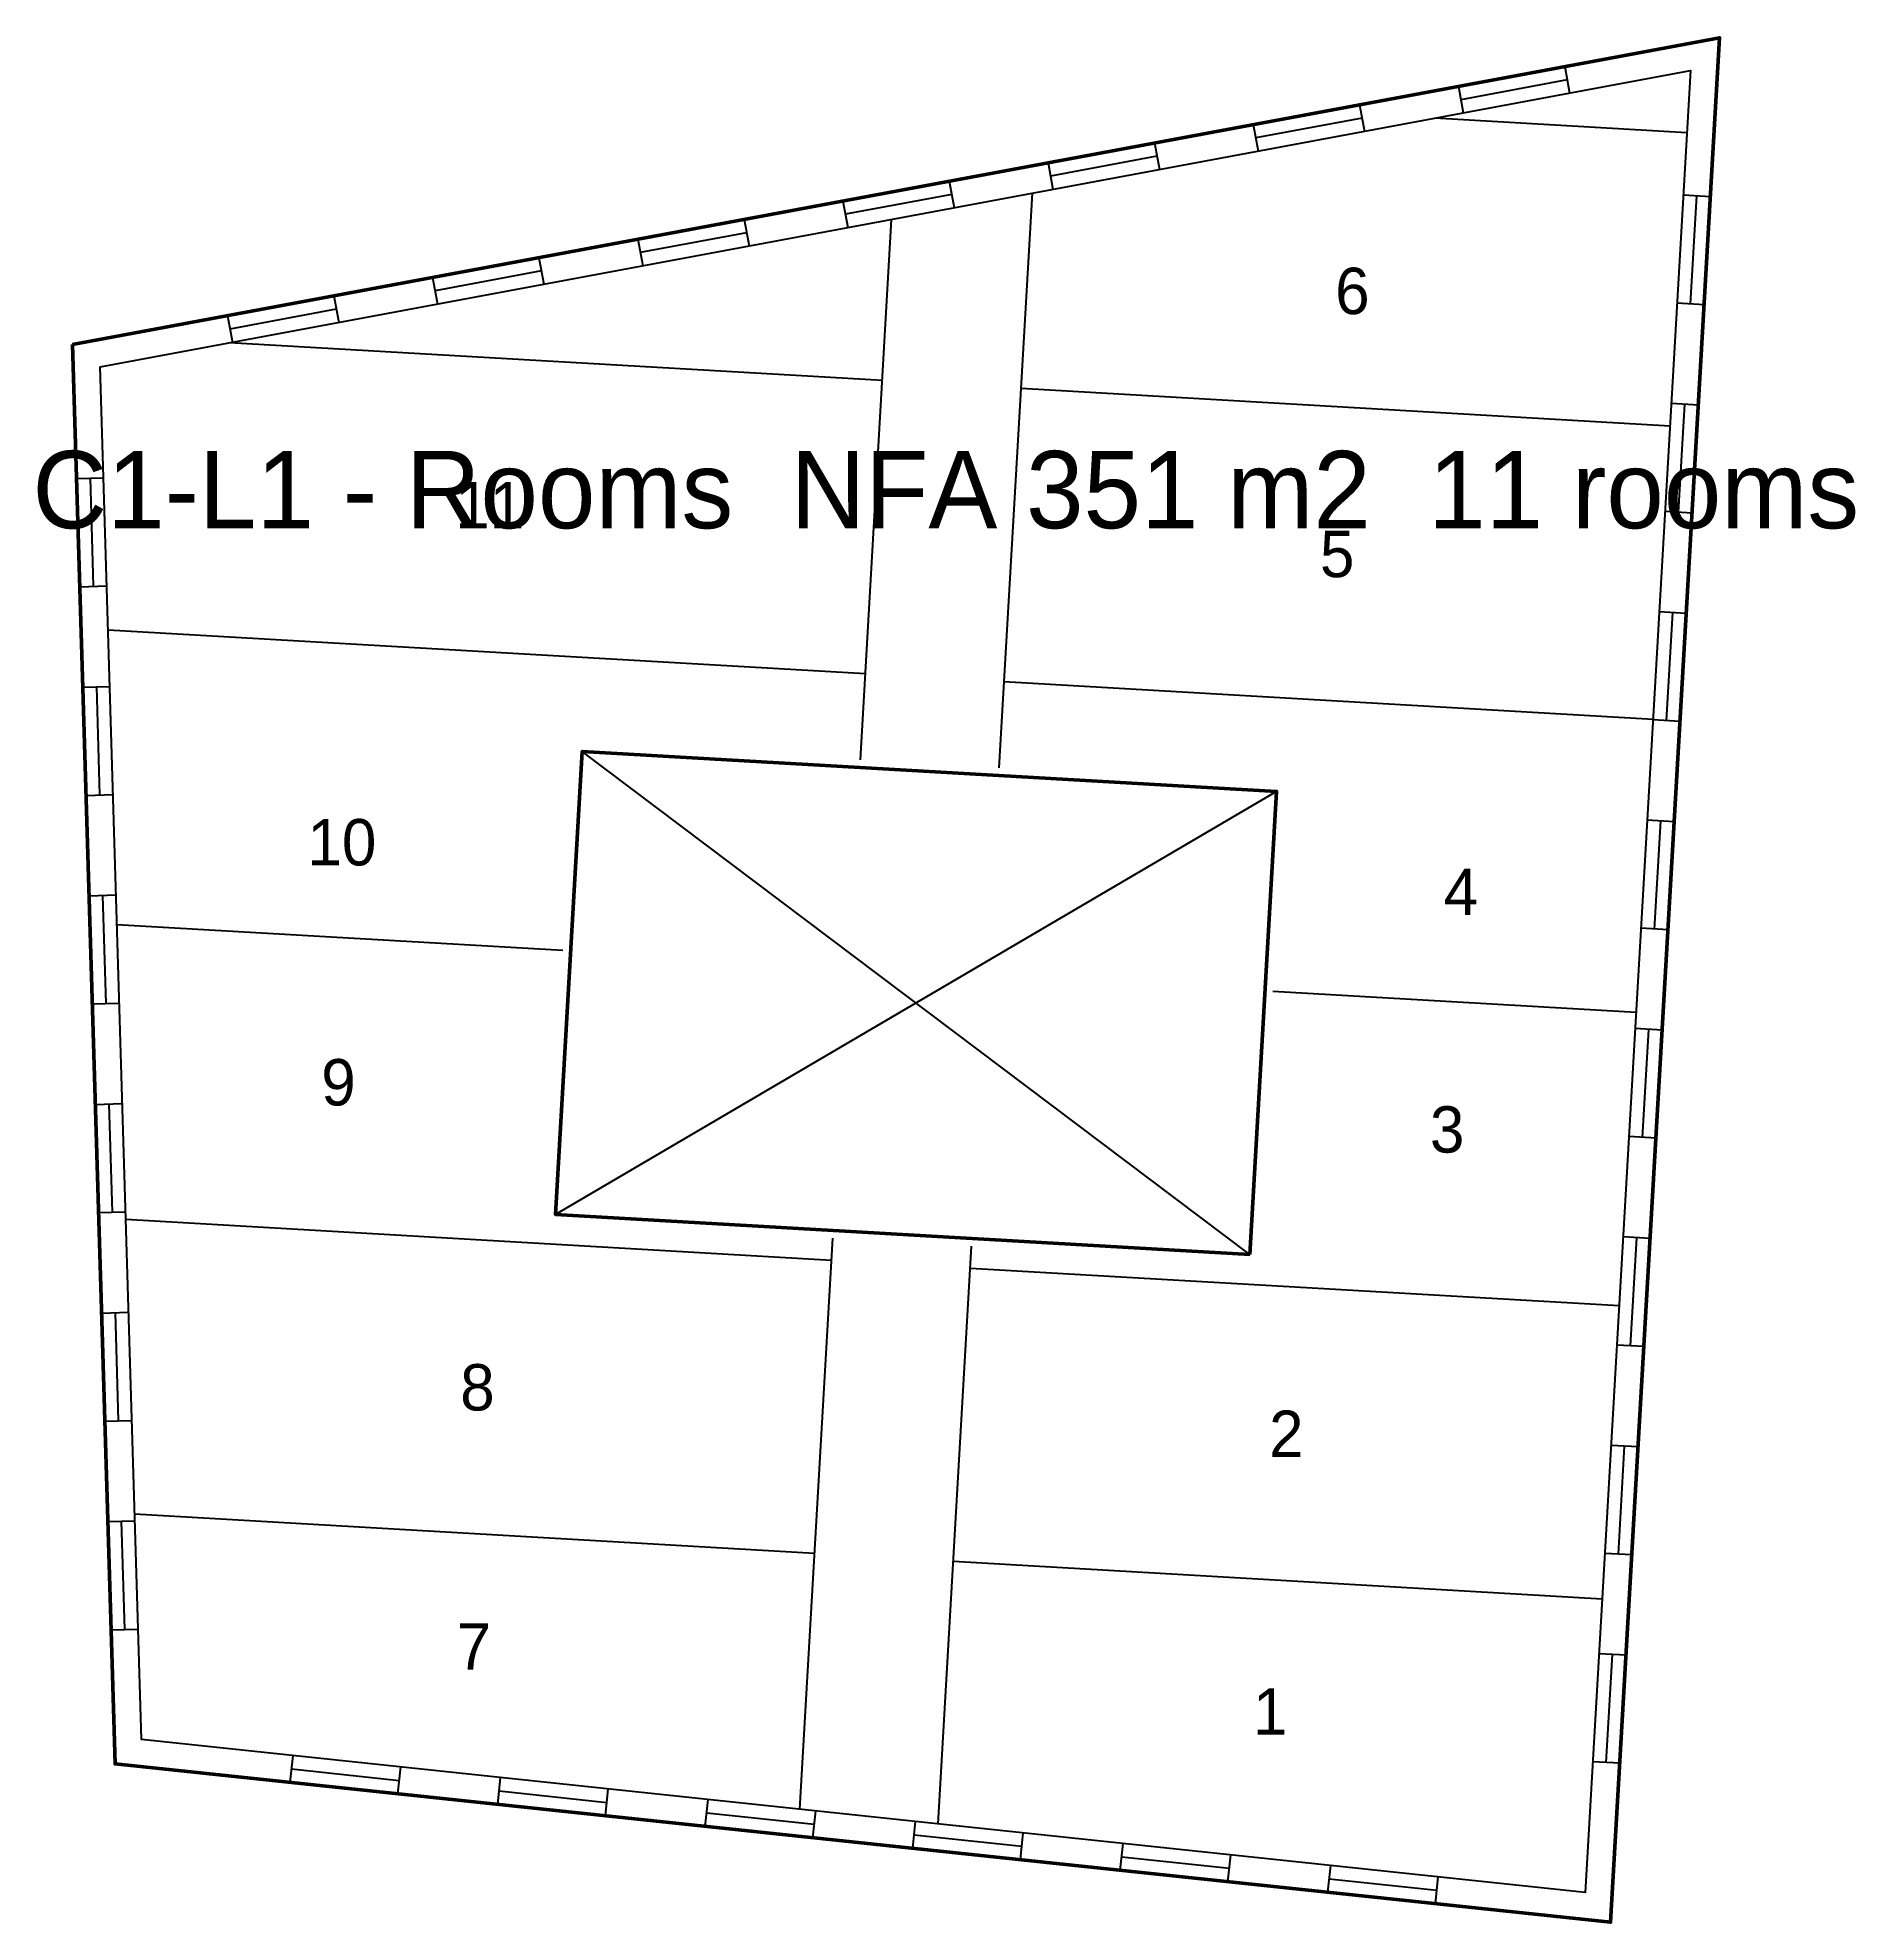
# Model space of a CAD drawing. Header units: metres. Extents: x -33 to -9.5, y -59.6 to -35.2.
import ezdxf
from ezdxf.enums import TextEntityAlignment as Align

# ---------------------------------------------------------------- set-up
doc = ezdxf.new("R2010")
doc.units = ezdxf.units.M
for name, color, linetype in [('CORE', 1, 'Continuous'), ('ROOMS', 4, 'Continuous'), ('TEXT', 250, 'Continuous'), ('WALL', 7, 'Continuous'), ('WINDOW', 5, 'Continuous')]:
    doc.layers.add(name, color=color, linetype=linetype)

msp = doc.modelspace()

# ---------------------------------------------------------------- linework, layer by layer
at = {"layer": 'CORE'}
for p, q in [((-17.337, -50.981), (-25.976, -44.472)), ((-16.991, -44.991), (-26.322, -50.462))]:
    msp.add_line(p, q, dxfattribs=at)
at = {"layer": 'CORE', "lineweight": 50}
msp.add_lwpolyline([(-17.337, -50.981), (-16.991, -44.991), (-25.976, -44.472), (-26.322, -50.462)], close=True, dxfattribs=at)
at = {"layer": 'ROOMS'}
for p, q in [((-11.682, -36.471), (-14.945, -36.283)), ((-20.579, -44.684), (-20.149, -37.252)), ((-22.376, -44.58), (-21.972, -37.592)), ((-22.092, -39.676), (-30.537, -39.187)), ((-11.901, -40.265), (-20.295, -39.779)), ((-22.312, -43.469), (-32.109, -42.903)), ((-12.121, -44.059), (-20.515, -43.573)), ((-26.225, -47.049), (-31.995, -46.716)), ((-12.34, -47.852), (-17.04, -47.58)), ((-22.75, -51.057), (-31.881, -50.529)), ((-23.161, -58.157), (-22.734, -50.769)), ((-21.369, -58.346), (-20.937, -50.873)), ((-12.559, -51.646), (-20.953, -51.16)), ((-22.97, -54.85), (-31.767, -54.341)), ((-12.779, -55.44), (-21.173, -54.954))]:
    msp.add_line(p, q, dxfattribs=at)
at = {"layer": 'WALL', "lineweight": 50}
msp.add_lwpolyline([(-32.57, -39.21), (-32.02, -57.57), (-12.67, -59.62), (-11.26, -35.24)], close=True, dxfattribs=at)
at = {"layer": 'WALL'}
msp.add_lwpolyline([(-32.211, -39.499), (-11.635, -35.666), (-12.998, -59.233), (-31.679, -57.254), (-32.211, -39.499)], close=True, dxfattribs=at)
at = {"layer": 'WINDOW'}
for p, q in [((-13.232, -35.785), (-14.608, -36.042)), ((-13.264, -35.613), (-13.2, -35.957)), ((-14.64, -35.87), (-14.576, -36.214)), ((-15.886, -36.28), (-17.262, -36.536)), ((-15.918, -36.108), (-15.854, -36.452)), ((-17.294, -36.364), (-17.23, -36.708)), ((-18.54, -36.774), (-19.917, -37.031)), ((-18.573, -36.602), (-18.508, -36.946)), ((-19.949, -36.859), (-19.885, -37.203)), ((-21.195, -37.269), (-22.571, -37.525)), ((-21.227, -37.097), (-21.163, -37.441)), ((-11.379, -37.297), (-11.728, -37.277)), ((-11.635, -38.684), (-11.554, -37.287)), ((-22.603, -37.353), (-22.539, -37.697)), ((-23.849, -37.763), (-25.225, -38.02)), ((-23.881, -37.591), (-23.817, -37.935)), ((-25.257, -37.848), (-25.193, -38.192)), ((-26.503, -38.258), (-27.88, -38.514)), ((-26.536, -38.086), (-26.471, -38.43)), ((-27.912, -38.342), (-27.848, -38.686)), ((-29.158, -38.752), (-30.534, -39.009)), ((-29.19, -38.58), (-29.126, -38.924)), ((-11.46, -38.695), (-11.809, -38.674)), ((-30.566, -38.837), (-30.502, -39.181)), ((-11.535, -39.992), (-11.884, -39.972)), ((-11.79, -41.38), (-11.71, -39.982)), ((-32.518, -40.943), (-32.168, -40.933)), ((-32.343, -40.938), (-32.301, -42.337)), ((-11.616, -41.39), (-11.965, -41.37)), ((-32.476, -42.343), (-32.126, -42.332)), ((-11.691, -42.688), (-12.04, -42.668)), ((-11.946, -44.075), (-11.865, -42.678)), ((-32.437, -43.642), (-32.087, -43.632)), ((-32.262, -43.637), (-32.22, -45.036)), ((-11.772, -44.086), (-12.121, -44.065)), ((-32.395, -45.042), (-32.045, -45.031)), ((-11.847, -45.383), (-12.196, -45.363)), ((-12.102, -46.771), (-12.021, -45.373)), ((-32.356, -46.341), (-32.007, -46.33)), ((-32.181, -46.336), (-32.14, -47.735)), ((-11.927, -46.781), (-12.277, -46.761)), ((-32.314, -47.74), (-31.965, -47.73)), ((-12.003, -48.079), (-12.352, -48.059)), ((-12.258, -49.466), (-12.177, -48.069)), ((-32.276, -49.04), (-31.926, -49.029)), ((-32.101, -49.034), (-32.059, -50.434)), ((-12.083, -49.477), (-12.433, -49.456)), ((-32.234, -50.439), (-31.884, -50.429)), ((-12.158, -50.774), (-12.508, -50.754)), ((-12.414, -52.162), (-12.333, -50.764)), ((-32.195, -51.738), (-31.845, -51.728)), ((-32.02, -51.733), (-31.978, -53.133)), ((-12.239, -52.172), (-12.589, -52.152)), ((-32.153, -53.138), (-31.803, -53.127)), ((-12.314, -53.47), (-12.664, -53.45)), ((-12.57, -54.857), (-12.489, -53.46)), ((-32.114, -54.437), (-31.764, -54.427)), ((-31.939, -54.432), (-31.897, -55.831)), ((-12.395, -54.868), (-12.745, -54.847)), ((-32.072, -55.837), (-31.722, -55.826)), ((-12.47, -56.165), (-12.82, -56.145)), ((-12.726, -57.553), (-12.645, -56.155)), ((-29.754, -57.81), (-29.717, -57.462)), ((-29.735, -57.636), (-28.343, -57.784)), ((-28.361, -57.958), (-28.324, -57.61)), ((-27.069, -58.095), (-27.032, -57.747)), ((-12.551, -57.563), (-12.9, -57.543)), ((-27.05, -57.921), (-25.658, -58.068)), ((-25.676, -58.242), (-25.639, -57.894)), ((-24.384, -58.379), (-24.347, -58.031)), ((-24.365, -58.205), (-22.973, -58.352)), ((-22.991, -58.527), (-22.955, -58.178)), ((-21.699, -58.663), (-21.662, -58.315)), ((-21.68, -58.489), (-20.288, -58.637)), ((-20.306, -58.811), (-20.27, -58.463)), ((-19.014, -58.948), (-18.977, -58.6)), ((-17.621, -59.095), (-17.585, -58.747)), ((-18.995, -58.774), (-17.603, -58.921)), ((-16.329, -59.232), (-16.292, -58.884)), ((-16.31, -59.058), (-14.918, -59.206)), ((-14.936, -59.38), (-14.9, -59.032))]:
    msp.add_line(p, q, dxfattribs=at)

# ---------------------------------------------------------------- texts
at = {"layer": 'TEXT'}
for s, height, p in [('6', 0.6, (-16.011, -38.516)), ('C1-L1 - Rooms  NFA 351 m2  11 rooms', 1, (-21.272, -41.086)), ('11', 0.6, (-27.172, -41.289)), ('5', 0.6, (-16.208, -41.919)), ('10', 0.6, (-29.085, -45.648)), ('4', 0.6, (-14.608, -46.289)), ('9', 0.6, (-29.129, -48.753)), ('3', 0.6, (-14.785, -49.363)), ('8', 0.6, (-27.331, -52.699)), ('2', 0.6, (-16.866, -53.3)), ('7', 0.6, (-27.377, -56.052)), ('1', 0.6, (-17.074, -56.893))]:
    msp.add_text(s, height=height, dxfattribs=at).set_placement(p, align=Align.MIDDLE_CENTER)

doc.saveas('drawing.dxf')
